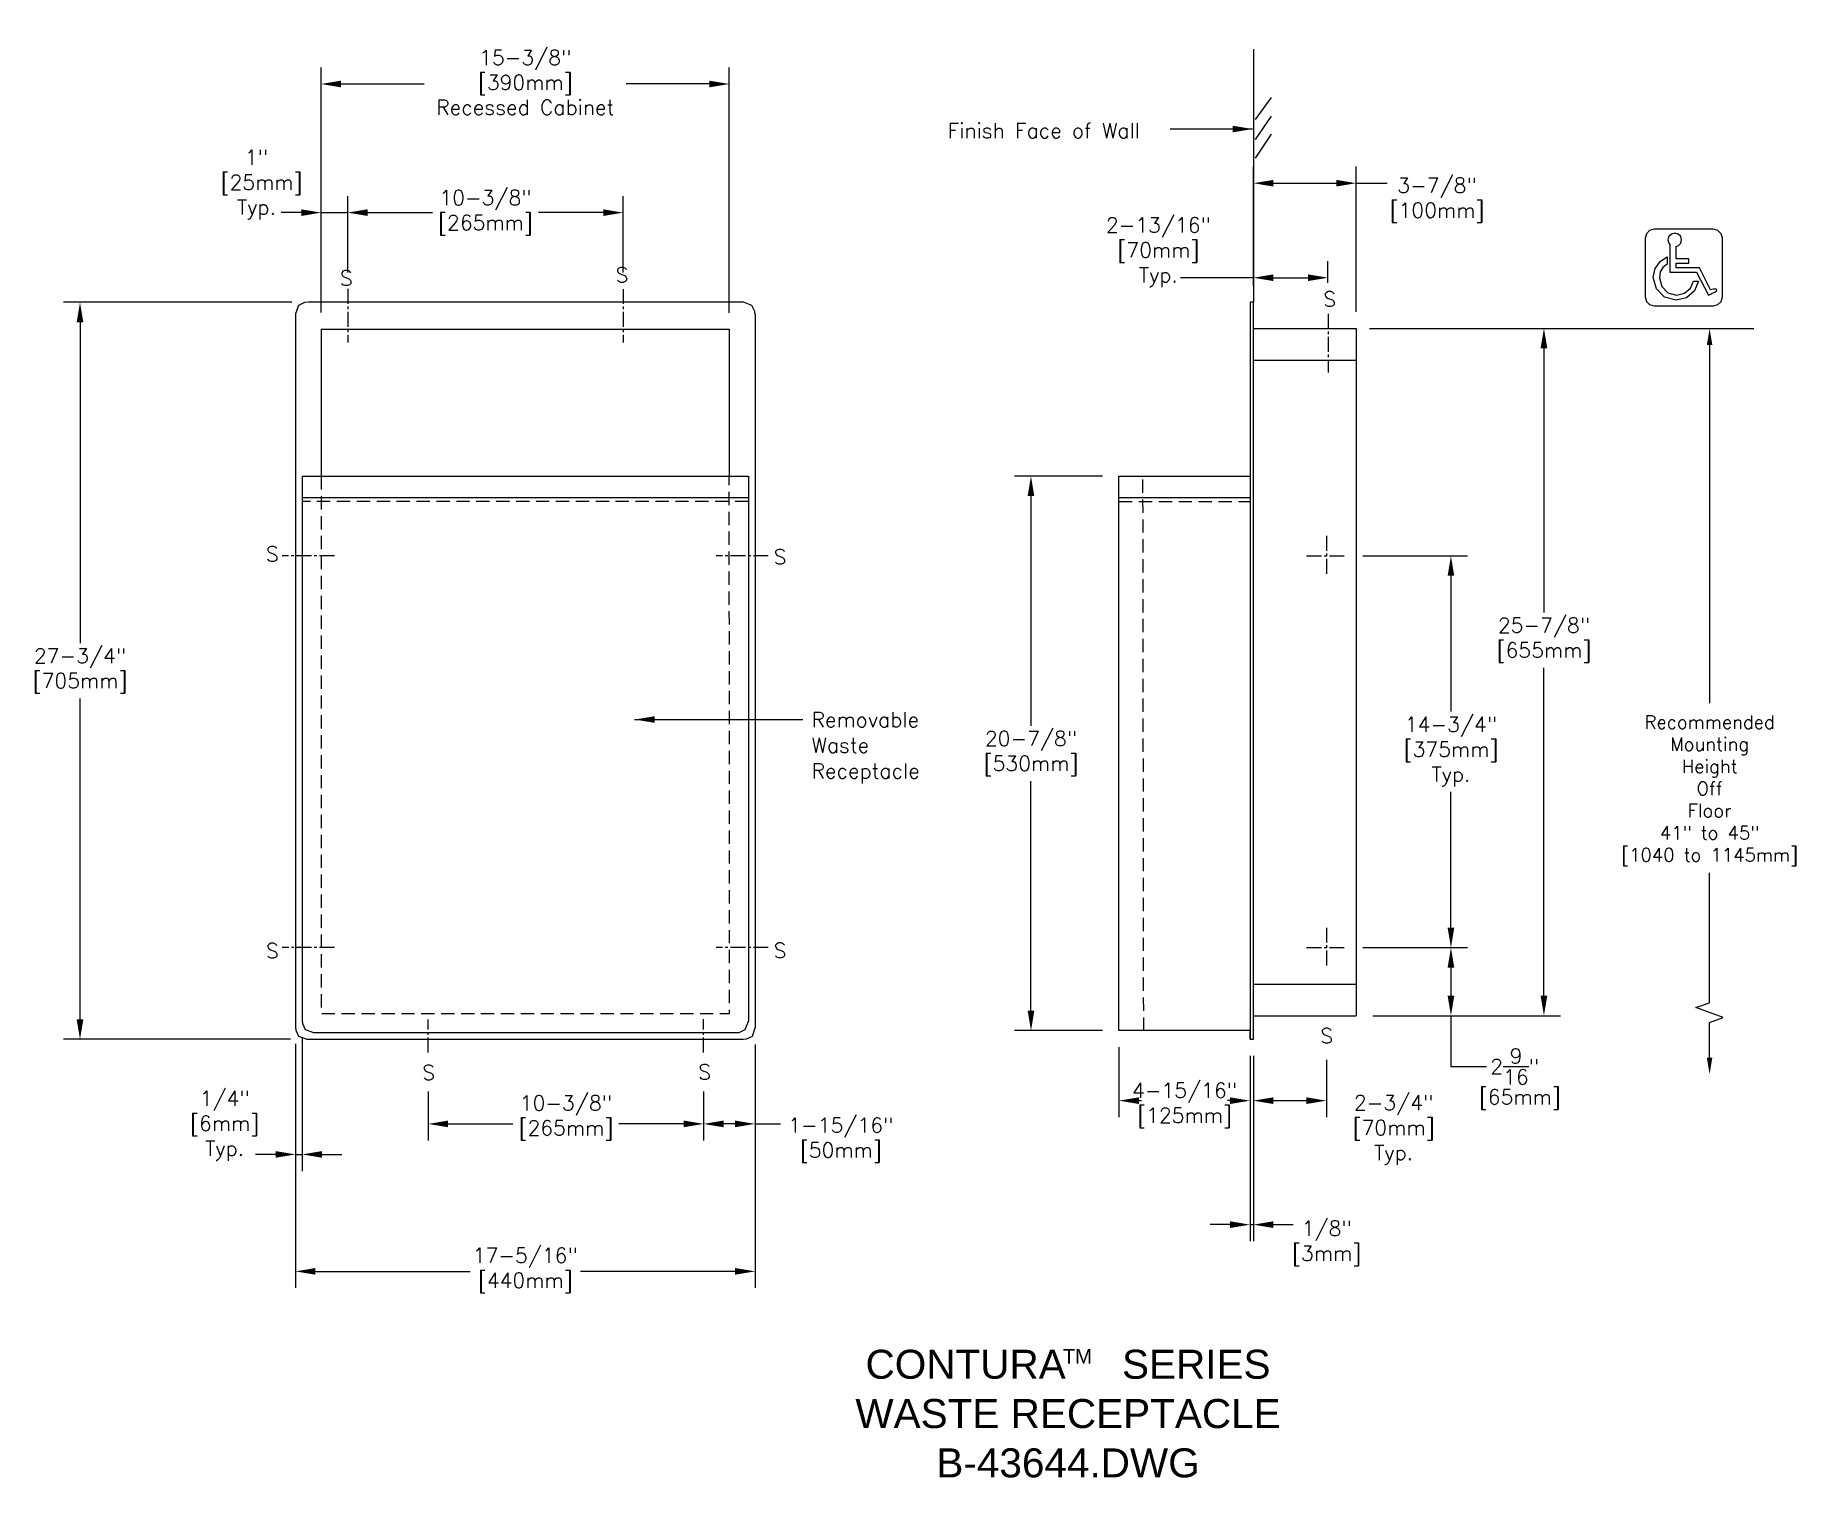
# Model space of a CAD drawing. Extents: x 135 to 201.3, y 32.6 to 86.9.
import ezdxf
from ezdxf.enums import TextEntityAlignment as Align

# ---------------------------------------------------------------- set-up
doc = ezdxf.new("R2010")
doc.units = 0
doc.header["$MEASUREMENT"] = 0
doc.header["$PDMODE"] = 3
doc.header["$PDSIZE"] = 1
doc.linetypes.add('CENTER2', pattern=[1.125, 0.75, -0.125, 0.125, -0.125])
doc.linetypes.add('HIDDEN2', pattern=[0.1875, 0.125, -0.0625])
doc.layers.get('0').update_dxf_attribs({"linetype": 'CONTINUOUS'})
doc.layers.get('DEFPOINTS').update_dxf_attribs({"linetype": 'CONTINUOUS'})
for name, color, linetype in [('DETAIL', 4, 'CONTINUOUS'), ('DIM', 1, 'CONTINUOUS'), ('TEXT', 2, 'CONTINUOUS')]:
    doc.layers.add(name, color=color, linetype=linetype)
doc.styles.add('ARIAL_5', font='ARIAL.TTF', dxfattribs={"height": 5})
doc.styles.add('DIM_S_7', font='simplex.shx', dxfattribs={"height": 0.5625})
doc.dimstyles.new('DIM_S_7', dxfattribs={"dimtxt": 0.12, "dimasz": 0.75, "dimexe": 0.625, "dimexo": 0.625, "dimgap": 0.09375, "dimtad": 1, "dimtih": 1, "dimtoh": 1, "dimdec": 5, "dimrnd": 0.0625, "dimzin": 0, "dimtxsty": 'DIM_S_7', "dimcen": 0.09375, "dimaunit": 1, "dimazin": 3, "dimtfac": 1, "dimtdec": 4, "dimtofl": 0, "dimtmove": 0, "dimatfit": 3, "dimtolj": 1, "dimtzin": 0})

# ---------------------------------------------------------------- blocks, each defined once
blk = doc.blocks.new('*D0')
at = {"color": 0, "linetype": 'BYBLOCK'}
for p, q in [((144.632, 76.856), (136.034, 76.856)), ((136.659, 76.106), (136.659, 64.025)), ((136.659, 49.856), (136.659, 61.936)), ((144.582, 49.106), (136.034, 49.106))]:
    blk.add_line(p, q, dxfattribs=at)
for points in [[(136.534, 76.106), (136.784, 76.106), (136.659, 76.856)], [(136.534, 49.856), (136.784, 49.856), (136.659, 49.106)]]:
    blk.add_solid(points, dxfattribs=at)
at = {"layer": 'DEFPOINTS', "color": 0, "linetype": 'BYBLOCK'}
for p in [(145.257, 76.856), (136.659, 49.106), (145.207, 49.106)]:
    blk.add_point(p, dxfattribs=at)
at = {"color": 0, "linetype": 'BYBLOCK', "insert": (136.659, 62.981), "char_height": 0.5625, "attachment_point": 5, "style": 'DIM_S_7'}
blk.add_mtext('\\A1;27-3/4"\\P[705mm]', dxfattribs=at)
blk = doc.blocks.new('*D1')
at = {"color": 0, "linetype": 'BYBLOCK'}
for p, q in [((144.773, 48.938), (144.773, 39.743)), ((162.085, 48.908), (162.085, 39.743)), ((145.523, 40.368), (151.353, 40.368)), ((161.335, 40.368), (155.505, 40.368))]:
    blk.add_line(p, q, dxfattribs=at)
for points in [[(145.523, 40.493), (145.523, 40.243), (144.773, 40.368)], [(161.335, 40.493), (161.335, 40.243), (162.085, 40.368)]]:
    blk.add_solid(points, dxfattribs=at)
at = {"layer": 'DEFPOINTS', "color": 0, "linetype": 'BYBLOCK'}
for p in [(144.773, 49.563), (162.085, 49.533), (162.085, 40.368)]:
    blk.add_point(p, dxfattribs=at)
at = {"color": 0, "linetype": 'BYBLOCK', "insert": (153.429, 40.406), "char_height": 0.5625, "attachment_point": 5, "style": 'DIM_S_7'}
blk.add_mtext('\\A1;17-5/16"\\P[440mm]', dxfattribs=at)
blk = doc.blocks.new('*D2')
at = {"color": 0, "linetype": 'BYBLOCK'}
for p, q in [((145.742, 76.467), (145.742, 85.699)), ((161.117, 76.464), (161.117, 85.699)), ((146.492, 85.074), (149.626, 85.074)), ((160.367, 85.074), (157.233, 85.074))]:
    blk.add_line(p, q, dxfattribs=at)
for points in [[(146.492, 85.199), (146.492, 84.949), (145.742, 85.074)], [(160.367, 85.199), (160.367, 84.949), (161.117, 85.074)]]:
    blk.add_solid(points, dxfattribs=at)
at = {"layer": 'DEFPOINTS', "color": 0, "linetype": 'BYBLOCK'}
for p in [(161.117, 85.074), (145.742, 75.842), (161.117, 75.839)]:
    blk.add_point(p, dxfattribs=at)
at = {"color": 0, "linetype": 'BYBLOCK', "insert": (153.429, 85.132), "char_height": 0.5625, "attachment_point": 5, "style": 'DIM_S_7'}
blk.add_mtext('\\A1;15-3/8"\\P[390mm]\\PRecessed Cabinet', dxfattribs=at)
blk = doc.blocks.new('*D3')
at = {"color": 0, "linetype": 'BYBLOCK'}
for p, q in [((145.742, 76.467), (145.742, 80.856)), ((146.742, 77.98), (146.742, 80.856)), ((144.992, 80.231), (144.242, 80.231)), ((145.742, 80.231), (146.742, 80.231)), ((147.492, 80.231), (148.242, 80.231))]:
    blk.add_line(p, q, dxfattribs=at)
for points in [[(144.992, 80.356), (144.992, 80.106), (145.742, 80.231)], [(147.492, 80.356), (147.492, 80.106), (146.742, 80.231)]]:
    blk.add_solid(points, dxfattribs=at)
at = {"layer": 'DEFPOINTS', "color": 0, "linetype": 'BYBLOCK'}
for p in [(146.742, 80.231), (146.742, 77.355), (145.742, 75.842)]:
    blk.add_point(p, dxfattribs=at)
at = {"color": 0, "linetype": 'BYBLOCK', "insert": (143.303, 81.281), "char_height": 0.5625, "attachment_point": 5, "style": 'DIM_S_7'}
blk.add_mtext('\\A1;1"\\P [25mm]\\PTyp.', dxfattribs=at)
blk = doc.blocks.new('*D4')
at = {"color": 0, "linetype": 'BYBLOCK'}
for p, q in [((146.742, 77.98), (146.742, 80.856)), ((157.117, 77.98), (157.117, 80.856)), ((147.492, 80.231), (149.934, 80.231)), ((156.367, 80.231), (153.925, 80.231))]:
    blk.add_line(p, q, dxfattribs=at)
for points in [[(147.492, 80.356), (147.492, 80.106), (146.742, 80.231)], [(156.367, 80.356), (156.367, 80.106), (157.117, 80.231)]]:
    blk.add_solid(points, dxfattribs=at)
at = {"layer": 'DEFPOINTS', "color": 0, "linetype": 'BYBLOCK'}
for p in [(157.117, 80.231), (146.742, 77.355), (157.117, 77.355)]:
    blk.add_point(p, dxfattribs=at)
at = {"color": 0, "linetype": 'BYBLOCK', "insert": (151.929, 80.231), "char_height": 0.5625, "attachment_point": 5, "style": 'DIM_S_7'}
blk.add_mtext('\\A1;10-3/8"\\P[265mm]', dxfattribs=at)
blk = doc.blocks.new('*D5')
at = {"color": 0, "linetype": 'BYBLOCK'}
for p, q in [((145.023, 49.189), (145.023, 44.146)), ((144.773, 48.938), (144.773, 44.146)), ((144.023, 44.771), (143.273, 44.771)), ((144.773, 44.771), (145.023, 44.771)), ((145.773, 44.771), (146.523, 44.771))]:
    blk.add_line(p, q, dxfattribs=at)
for points in [[(144.023, 44.896), (144.023, 44.646), (144.773, 44.771)], [(145.773, 44.896), (145.773, 44.646), (145.023, 44.771)]]:
    blk.add_solid(points, dxfattribs=at)
at = {"layer": 'DEFPOINTS', "color": 0, "linetype": 'BYBLOCK'}
for p in [(145.023, 49.814), (144.773, 49.563), (145.023, 44.771)]:
    blk.add_point(p, dxfattribs=at)
at = {"color": 0, "linetype": 'BYBLOCK', "insert": (142.107, 45.847), "char_height": 0.5625, "attachment_point": 5, "style": 'DIM_S_7'}
blk.add_mtext('\\A1;1/4"\\P[6mm]\\PTyp.', dxfattribs=at)
blk = doc.blocks.new('*D6')
at = {"color": 0, "linetype": 'BYBLOCK'}
for p, q in [((162.085, 48.908), (162.085, 45.295)), ((160.148, 47.136), (160.148, 45.295)), ((161.335, 45.92), (160.898, 45.92))]:
    blk.add_line(p, q, dxfattribs=at)
for points in [[(160.898, 46.045), (160.898, 45.795), (160.148, 45.92)], [(161.335, 46.045), (161.335, 45.795), (162.085, 45.92)]]:
    blk.add_solid(points, dxfattribs=at)
at = {"layer": 'DEFPOINTS', "color": 0, "linetype": 'BYBLOCK'}
for p in [(162.085, 49.533), (160.148, 47.761), (160.148, 45.92)]:
    blk.add_point(p, dxfattribs=at)
at = {"color": 0, "linetype": 'BYBLOCK', "insert": (165.315, 45.309), "char_height": 0.5625, "attachment_point": 5, "style": 'DIM_S_7'}
blk.add_mtext('\\A1;1-15/16"\\P[50mm]', dxfattribs=at)
blk = doc.blocks.new('*D7')
at = {"color": 0, "linetype": 'BYBLOCK'}
for p, q in [((149.773, 47.136), (149.773, 45.295)), ((160.148, 47.136), (160.148, 45.295)), ((150.523, 45.92), (152.965, 45.92)), ((159.398, 45.92), (156.956, 45.92))]:
    blk.add_line(p, q, dxfattribs=at)
for points in [[(150.523, 46.045), (150.523, 45.795), (149.773, 45.92)], [(159.398, 46.045), (159.398, 45.795), (160.148, 45.92)]]:
    blk.add_solid(points, dxfattribs=at)
at = {"layer": 'DEFPOINTS', "color": 0, "linetype": 'BYBLOCK'}
for p in [(149.773, 47.761), (160.148, 47.761), (149.773, 45.92)]:
    blk.add_point(p, dxfattribs=at)
at = {"color": 0, "linetype": 'BYBLOCK', "insert": (154.96, 46.146), "char_height": 0.5625, "attachment_point": 5, "style": 'DIM_S_7'}
blk.add_mtext('\\A1;10-3/8"\\P[265mm]', dxfattribs=at)
blk = doc.blocks.new('*D8')
at = {"color": 0, "linetype": 'BYBLOCK'}
for p, q in [((180.856, 77.48), (180.856, 78.405)), ((183.666, 77.588), (183.666, 78.405)), ((181.606, 77.78), (182.916, 77.78))]:
    blk.add_line(p, q, dxfattribs=at)
for points in [[(181.606, 77.905), (181.606, 77.655), (180.856, 77.78)], [(182.916, 77.905), (182.916, 77.655), (183.666, 77.78)]]:
    blk.add_solid(points, dxfattribs=at)
at = {"layer": 'DEFPOINTS', "color": 0, "linetype": 'BYBLOCK'}
for p in [(183.666, 77.78), (183.666, 76.963), (180.856, 76.855)]:
    blk.add_point(p, dxfattribs=at)
at = {"color": 0, "linetype": 'BYBLOCK', "insert": (177.277, 78.731), "char_height": 0.5625, "attachment_point": 5, "style": 'DIM_S_7'}
blk.add_mtext('\\A1;2-13/16"\\P[70mm]\\PTyp.', dxfattribs=at)
blk = doc.blocks.new('*D9')
at = {"color": 0, "linetype": 'BYBLOCK'}
for p, q in [((180.856, 77.48), (180.856, 81.964)), ((184.731, 76.495), (184.731, 81.964)), ((181.606, 81.339), (183.981, 81.339))]:
    blk.add_line(p, q, dxfattribs=at)
for points in [[(181.606, 81.464), (181.606, 81.214), (180.856, 81.339)], [(183.981, 81.464), (183.981, 81.214), (184.731, 81.339)]]:
    blk.add_solid(points, dxfattribs=at)
at = {"layer": 'DEFPOINTS', "color": 0, "linetype": 'BYBLOCK'}
for p in [(184.731, 81.339), (180.856, 76.855), (184.731, 75.87)]:
    blk.add_point(p, dxfattribs=at)
at = {"color": 0, "linetype": 'BYBLOCK', "insert": (187.774, 80.697), "char_height": 0.5625, "attachment_point": 5, "style": 'DIM_S_7'}
blk.add_mtext('\\A1;3-7/8"\\P[100mm]', dxfattribs=at)
blk = doc.blocks.new('*D10')
at = {"color": 0, "linetype": 'BYBLOCK'}
for p, q in [((185.356, 75.87), (192.427, 75.87)), ((191.802, 75.12), (191.802, 65.178)), ((191.802, 50.745), (191.802, 63.089)), ((185.356, 49.995), (192.427, 49.995))]:
    blk.add_line(p, q, dxfattribs=at)
for points in [[(191.677, 75.12), (191.927, 75.12), (191.802, 75.87)], [(191.677, 50.745), (191.927, 50.745), (191.802, 49.995)]]:
    blk.add_solid(points, dxfattribs=at)
at = {"layer": 'DEFPOINTS', "color": 0, "linetype": 'BYBLOCK'}
for p in [(184.731, 75.87), (184.731, 49.995), (191.802, 49.995)]:
    blk.add_point(p, dxfattribs=at)
at = {"color": 0, "linetype": 'BYBLOCK', "insert": (191.802, 64.134), "char_height": 0.5625, "attachment_point": 5, "style": 'DIM_S_7'}
blk.add_mtext('\\A1;25-7/8"\\P[655mm]', dxfattribs=at)
blk = doc.blocks.new('*D11')
at = {"color": 0, "linetype": 'BYBLOCK'}
for p, q in [((184.981, 67.307), (188.924, 67.307)), ((188.299, 66.557), (188.299, 61.446)), ((188.299, 53.307), (188.299, 58.419)), ((184.981, 52.557), (188.924, 52.557))]:
    blk.add_line(p, q, dxfattribs=at)
for points in [[(188.174, 66.557), (188.424, 66.557), (188.299, 67.307)], [(188.174, 53.307), (188.424, 53.307), (188.299, 52.557)]]:
    blk.add_solid(points, dxfattribs=at)
at = {"layer": 'DEFPOINTS', "color": 0, "linetype": 'BYBLOCK'}
for p in [(184.356, 67.307), (184.356, 52.557), (188.299, 52.557)]:
    blk.add_point(p, dxfattribs=at)
at = {"color": 0, "linetype": 'BYBLOCK', "insert": (188.299, 59.932), "char_height": 0.5625, "attachment_point": 5, "style": 'DIM_S_7'}
blk.add_mtext('\\A1;14-3/4"\\P[375mm]\\PTyp.', dxfattribs=at)
blk = doc.blocks.new('*D12')
at = {"color": 0, "linetype": 'BYBLOCK'}
for p, q in [((184.981, 52.557), (188.924, 52.557)), ((188.299, 51.807), (188.299, 50.745)), ((185.356, 49.995), (188.924, 49.995))]:
    blk.add_line(p, q, dxfattribs=at)
for points in [[(188.174, 51.807), (188.424, 51.807), (188.299, 52.557)], [(188.174, 50.745), (188.424, 50.745), (188.299, 49.995)]]:
    blk.add_solid(points, dxfattribs=at)
at = {"layer": 'DEFPOINTS', "color": 0, "linetype": 'BYBLOCK'}
for p in [(184.356, 52.557), (184.731, 49.995), (188.299, 49.995)]:
    blk.add_point(p, dxfattribs=at)
at = {"color": 0, "linetype": 'BYBLOCK', "insert": (190.699, 47.612), "char_height": 0.5625, "attachment_point": 5, "style": 'DIM_S_7'}
blk.add_mtext('\\A1;2{\\H1.000000x;\\S9/16;}"\\P [65mm]', dxfattribs=at)
blk = doc.blocks.new('*D13')
at = {"color": 0, "linetype": 'BYBLOCK'}
for p, q in [((180.856, 48.483), (180.856, 46.17)), ((183.606, 48.331), (183.606, 46.17)), ((181.606, 46.795), (182.856, 46.795))]:
    blk.add_line(p, q, dxfattribs=at)
for points in [[(181.606, 46.92), (181.606, 46.67), (180.856, 46.795)], [(182.856, 46.92), (182.856, 46.67), (183.606, 46.795)]]:
    blk.add_solid(points, dxfattribs=at)
at = {"layer": 'DEFPOINTS', "color": 0, "linetype": 'BYBLOCK'}
for p in [(180.856, 49.108), (183.606, 48.956), (183.606, 46.795)]:
    blk.add_point(p, dxfattribs=at)
at = {"color": 0, "linetype": 'BYBLOCK', "insert": (186.139, 45.686), "char_height": 0.5625, "attachment_point": 5, "style": 'DIM_S_7'}
blk.add_mtext('\\A1;2-3/4"\\P[70mm]\\PTyp.', dxfattribs=at)
blk = doc.blocks.new('*D14')
at = {"color": 0, "linetype": 'BYBLOCK'}
for p, q in [((175.794, 48.806), (175.794, 46.17)), ((180.731, 48.483), (180.731, 46.17)), ((176.544, 46.795), (176.638, 46.795)), ((179.981, 46.795), (179.888, 46.795))]:
    blk.add_line(p, q, dxfattribs=at)
for points in [[(176.544, 46.92), (176.544, 46.67), (175.794, 46.795)], [(179.981, 46.92), (179.981, 46.67), (180.731, 46.795)]]:
    blk.add_solid(points, dxfattribs=at)
at = {"layer": 'DEFPOINTS', "color": 0, "linetype": 'BYBLOCK'}
for p in [(175.794, 49.431), (180.731, 49.108), (175.794, 46.795)]:
    blk.add_point(p, dxfattribs=at)
at = {"color": 0, "linetype": 'BYBLOCK', "insert": (178.263, 46.62), "char_height": 0.5625, "attachment_point": 5, "style": 'DIM_S_7'}
blk.add_mtext('\\A1;4-15/16"\\P[125mm]', dxfattribs=at)
blk = doc.blocks.new('*D15')
at = {"color": 0, "linetype": 'BYBLOCK'}
for p, q in [((175.169, 70.306), (171.855, 70.306)), ((172.48, 69.556), (172.48, 60.913)), ((172.48, 50.181), (172.48, 58.824)), ((175.169, 49.431), (171.855, 49.431))]:
    blk.add_line(p, q, dxfattribs=at)
for points in [[(172.355, 69.556), (172.605, 69.556), (172.48, 70.306)], [(172.355, 50.181), (172.605, 50.181), (172.48, 49.431)]]:
    blk.add_solid(points, dxfattribs=at)
at = {"layer": 'DEFPOINTS', "color": 0, "linetype": 'BYBLOCK'}
for p in [(175.794, 70.306), (172.48, 49.431), (175.794, 49.431)]:
    blk.add_point(p, dxfattribs=at)
at = {"color": 0, "linetype": 'BYBLOCK', "insert": (172.48, 59.869), "char_height": 0.5625, "attachment_point": 5, "style": 'DIM_S_7'}
blk.add_mtext('\\A1;20-7/8"\\P[530mm]', dxfattribs=at)
blk = doc.blocks.new('*D16')
at = {"color": 0, "linetype": 'BYBLOCK'}
for p, q in [((180.731, 48.483), (180.731, 41.502)), ((180.856, 48.483), (180.856, 41.502)), ((179.981, 42.127), (179.231, 42.127)), ((180.731, 42.127), (180.856, 42.127)), ((181.606, 42.127), (182.356, 42.127))]:
    blk.add_line(p, q, dxfattribs=at)
for points in [[(179.981, 42.252), (179.981, 42.002), (180.731, 42.127)], [(181.606, 42.252), (181.606, 42.002), (180.856, 42.127)]]:
    blk.add_solid(points, dxfattribs=at)
at = {"layer": 'DEFPOINTS', "color": 0, "linetype": 'BYBLOCK'}
for p in [(180.731, 49.108), (180.856, 49.108), (180.856, 42.127)]:
    blk.add_point(p, dxfattribs=at)
at = {"color": 0, "linetype": 'BYBLOCK', "insert": (183.617, 41.423), "char_height": 0.5625, "attachment_point": 5, "style": 'DIM_S_7'}
blk.add_mtext('\\A1;1/8"\\P[3mm]', dxfattribs=at)

msp = doc.modelspace()

# ---------------------------------------------------------------- linework, layer by layer
at = {"layer": 'DETAIL', "linetype": 'CONTINUOUS'}
for p, q in [((180.856343, 86.390235), (180.856343, 76.855145)), ((197.662673, 78.155275), (196.780385, 78.155275)), ((198.072665, 77.324094), (197.662673, 78.155275)), ((197.99473, 77.117124), (198.138754, 77.190112)), ((198.138754, 77.190112), (198.135771, 77.196159)), ((144.772951, 76.418728), (144.772951, 49.562617)), ((162.085451, 76.395362), (162.085451, 49.53336)), ((145.741701, 75.842439), (145.741701, 70.306209)), ((180.856343, 75.869872), (184.731343, 75.869872)), ((184.731343, 75.869872), (184.731343, 49.994872)), ((180.856343, 74.681259), (184.731343, 74.681259)), ((145.022951, 70.306209), (161.835451, 70.306209)), ((145.022951, 70.306209), (145.022951, 49.814251)), ((161.835451, 70.306209), (161.835451, 49.792799)), ((161.835451, 69.490227), (145.022951, 69.490227)), ((180.856343, 49.994872), (184.731343, 49.994872))]:
    msp.add_line(p, q, dxfattribs=at)
at = {"layer": 'DETAIL', "linetype": 'CENTER2', "ltscale": 0.75}
for p, q in [((146.741701, 77.355499), (146.741701, 75.342191)), ((157.116701, 77.355253), (157.116701, 75.339615)), ((183.668843, 76.415657), (183.668843, 74.205346)), ((183.606343, 68.057372), (183.606343, 66.557372)), ((146.242075, 67.307372), (144.272951, 67.307372)), ((162.585451, 67.307372), (160.617075, 67.307372)), ((182.856343, 67.307372), (184.356343, 67.307372)), ((183.606343, 53.307372), (183.606343, 51.807372)), ((146.243913, 52.557372), (144.272951, 52.557372)), ((162.585451, 52.557372), (160.618913, 52.557372)), ((182.856343, 52.557372), (184.356343, 52.557372)), ((149.772951, 48.606213), (149.772951, 49.856213)), ((160.147951, 48.607505), (160.147951, 49.857505))]:
    msp.add_line(p, q, dxfattribs=at)
at = {"layer": 'DETAIL', "linetype": 'HIDDEN2', "ltscale": 4}
msp.add_line((161.835451, 69.357043), (145.022951, 69.357043), dxfattribs=at)
at = {"layer": 'DETAIL', "linetype": 'CONTINUOUS'}
for points in [[(180.940213, 83.741466), (181.538271, 84.571497)], [(180.940213, 82.986002), (181.538271, 83.866421)], [(180.940213, 82.280927), (181.538271, 83.186555)], [(196.780385, 78.961374), (196.861254, 78.983153), (196.953511, 79.075053), (196.988623, 79.204361), (196.953511, 79.333559), (196.861254, 79.425376), (196.731492, 79.460323), (196.601689, 79.425376), (196.509473, 79.333559), (196.474402, 79.204361), (196.509473, 79.075053), (196.54966, 79.035004)], [(196.54966, 79.035004), (196.54966, 77.994293)], [(196.780385, 78.4886), (196.780385, 78.961374)], [(196.780385, 78.327618), (197.265215, 78.327618), (197.265215, 78.4886), (196.780385, 78.4886)], [(196.780385, 78.155275), (196.780385, 78.327618)], [(196.54966, 77.994293), (196.780385, 77.994293)], [(196.780385, 77.994293), (197.54672, 77.994293)], [(197.54672, 77.994293), (197.99473, 77.117124)], [(198.135771, 77.196159), (198.237846, 77.238923), (198.303243, 77.286055), (198.318468, 77.328773), (198.276108, 77.35368), (198.18722, 77.351837), (198.072665, 77.324094)], [(145.231701, 76.855534), (145.112681, 76.844548), (144.891709, 76.7365), (144.772951, 76.418728)], [(161.648471, 76.855145), (145.256895, 76.855534)], [(162.085451, 76.395362), (162.074465, 76.514295), (161.966359, 76.735121), (161.648471, 76.855145)], [(145.741701, 75.842439), (161.116701, 75.838622), (161.116701, 70.306209)], [(180.731343, 49.107693), (180.731343, 49.431209), (175.793843, 49.431209), (175.793843, 70.306209), (180.731343, 70.306209)], [(180.731343, 69.490227), (175.793843, 69.490227)], [(180.853934, 51.183485), (184.731343, 51.183485)], [(145.022951, 49.814251), (145.034005, 49.695333), (145.142169, 49.474491), (145.459999, 49.355675)], [(161.372014, 49.357653), (161.491004, 49.366849), (161.711947, 49.474984), (161.835451, 49.792799)], [(144.772951, 49.562617), (144.785185, 49.443641), (144.893349, 49.222757), (145.206892, 49.105644)], [(145.206892, 49.105644), (161.651896, 49.107693)], [(145.459999, 49.355675), (161.37208, 49.357658)], [(161.651896, 49.107693), (161.769957, 49.119585), (161.984355, 49.224397), (162.085451, 49.53336)]]:
    msp.add_lwpolyline(points, dxfattribs=at)
for points in [[(198.185543, 76.723037), (198.357417, 76.769345), (198.479477, 76.891006), (198.525908, 77.062111), (198.525908, 79.266099), (198.479477, 79.437259), (198.357417, 79.558852), (198.185543, 79.605104), (195.954047, 79.605104), (195.782269, 79.558852), (195.660153, 79.437259), (195.613681, 79.266099), (195.613681, 77.062111), (195.660153, 76.891006), (195.782269, 76.769345), (195.954047, 76.723037)], [(197.629072, 77.648729), (197.47377, 77.282369), (197.17476, 77.02781), (196.779628, 76.932431), (196.34508, 77.049554), (196.036127, 77.357269), (195.918522, 77.790112), (195.997122, 78.122213), (196.193051, 78.402628), (196.44651, 78.571711), (196.449, 78.292272), (196.277551, 78.167268), (196.183507, 77.996466), (196.154817, 77.772137), (196.243003, 77.447573), (196.474718, 77.216807), (196.800685, 77.128979), (197.096916, 77.197511), (197.32115, 77.382864), (197.437722, 77.654629)], [(180.731343, 49.107693), (180.856343, 49.107693), (180.856343, 76.855145), (180.731343, 76.855145)]]:
    msp.add_lwpolyline(points, close=True, dxfattribs=at)
at = {"layer": 'DETAIL', "linetype": 'HIDDEN2', "ltscale": 4, "flags": 128}
msp.add_lwpolyline([(145.741701, 70.306209), (145.744222, 50.07446), (161.119222, 50.076376), (161.116701, 70.306209)], dxfattribs=at)
at = {"layer": 'DETAIL', "linetype": 'HIDDEN2', "ltscale": 4}
for points in [[(176.725615, 49.431209), (176.697869, 70.306209)], [(175.793843, 69.357043), (180.731343, 69.357043)]]:
    msp.add_lwpolyline(points, dxfattribs=at)
at = {"layer": 'DIM', "linetype": 'CONTINUOUS'}
for p, q in [((184.731343, 81.33926), (185.89029, 81.33926)), ((180.856343, 77.779808), (178.114584, 77.779808)), ((185.231343, 75.869872), (199.71105, 75.869872)), ((185.231343, 75.869872), (198.66691, 75.869872)), ((198.04191, 75.244872), (198.04191, 61.763443)), ((198.04191, 50.484069), (198.04191, 55.374242)), ((188.299264, 49.994872), (188.299264, 48.078801)), ((198.04191, 48.41693), (198.04191, 49.734069)), ((188.299264, 48.078801), (189.64189, 48.078801)), ((162.085451, 45.919788), (163.04168, 45.919788))]:
    msp.add_line(p, q, dxfattribs=at)
msp.add_lwpolyline([(198.04191, 48.68895), (198.04191, 49.734069), (198.557062, 49.921569), (197.526758, 50.296569), (198.04191, 50.484069), (198.04191, 51.777426)], dxfattribs=at)
for points in [[(197.937743, 75.244872), (198.146077, 75.244872), (198.04191, 75.869872)], [(197.937743, 48.41693), (198.146077, 48.41693), (198.04191, 47.79193)]]:
    msp.add_solid(points, dxfattribs=at)

# ---------------------------------------------------------------- texts
at = {"layer": 'DIM', "linetype": 'CONTINUOUS', "style": 'DIM_S_7'}
for s, p in [('Finish Face of Wall', (169.345342, 83.037339)), ('S', (146.444363, 77.488049)), ('S', (156.835119, 77.604753)), ('S', (183.485344, 76.692591)), ('S', (143.662494, 67.098574)), ('S', (162.783621, 66.990496)), ('Removable', (164.211824, 60.857819)), ('Waste', (164.211824, 59.893534)), ('Receptacle', (164.211824, 58.929248)), ('S', (143.659618, 52.157668)), ('S', (162.780745, 52.169168)), ('S', (183.378139, 48.95635)), ('S', (149.546741, 47.572189)), ('S', (159.951808, 47.594992))]:
    msp.add_text(s, height=0.5625, dxfattribs=at).set_placement(p)
at = {"layer": 'DIM', "linetype": 'CONTINUOUS', "insert": (198.04191, 58.465791), "char_height": 0.5, "attachment_point": 5, "style": 'DIM_S_7'}
msp.add_mtext('Recommended\\PMounting\\PHeight\\POff\\PFloor\\P41" to 45"\\P[1040 to 1145mm]', dxfattribs=at)
at = {"layer": 'TEXT', "linetype": 'CONTINUOUS', "style": 'ARIAL_5'}
for s, height, p in [('CONTURA     SERIES', 1.092, (173.875275, 36.871343)), ('TM', 0.546, (174.226814, 37.170863)), ('WASTE RECEPTACLE', 1.092, (173.875275, 35.0148)), ('B-43644.DWG', 1.092, (173.875275, 33.158258))]:
    msp.add_text(s, height=height, dxfattribs=at).set_placement(p, align=Align.MIDDLE)

# ---------------------------------------------------------------- dimensions: what is measured, and where the dimension line sits
at = {"layer": 'DIM', "linetype": 'CONTINUOUS'}
for base, p1, p2, text, picture, middle in [((161.116701, 85.073768), (145.741701, 75.842439), (161.116701, 75.838622), '15-3/8"\\P[390mm]\\PRecessed Cabinet', '*D2', (153.429201, 85.13212)), ((146.741701, 80.230578), (145.741701, 75.842439), (146.741701, 77.355499), '<>\\PTyp.', '*D3', (143.303351, 81.280909)), ((184.731343, 81.33926), (180.856343, 76.855145), (184.731343, 75.869872), '3-7/8"\\P[100mm]', '*D9', (187.773889, 80.697392)), ((157.116701, 80.230578), (146.741701, 77.355499), (157.116701, 77.355253), '10-3/8"\\P[265mm]', '*D4', (151.929201, 80.230578)), ((183.665734, 77.779808), (180.856343, 76.855145), (183.665734, 76.963069), '2-13/16"\\P[70mm]\\PTyp.', '*D8', (177.277201, 78.731365)), ((145.022951, 44.771107), (144.772951, 49.562617), (145.022951, 49.814251), '1/4"\\P[6mm]\\PTyp.', '*D5', (142.107089, 45.847312)), ((162.085451, 40.368307), (144.772951, 49.562617), (162.085451, 49.53336), '17-5/16"\\P[440mm]', '*D1', (153.429201, 40.406496)), ((160.147951, 45.919788), (162.085451, 49.53336), (160.147951, 47.760566), '1-15/16"\\P[50mm]', '*D6', (165.314578, 45.30921)), ((175.793843, 46.795064), (180.731343, 49.107693), (175.793843, 49.431209), '4-15/16"\\P[125mm]', '*D14', (178.262593, 46.620009)), ((180.856343, 42.126929), (180.731343, 49.107693), (180.856343, 49.107693), '1/8"\\P[3mm]', '*D16', (183.617391, 41.422912)), ((183.606343, 46.795064), (180.856343, 49.107693), (183.606343, 48.95635), '2-3/4"\\P[70mm]\\PTyp.', '*D13', (186.139388, 45.686382)), ((149.772951, 45.919788), (160.147951, 47.760566), (149.772951, 47.760566), '10-3/8"\\P[265mm]', '*D7', (154.960451, 46.146258))]:
    dim = msp.add_linear_dim(base=base, p1=p1, p2=p2, text=text, dimstyle='DIM_S_7', override={"dimpost": '\\X'}, dxfattribs=at)
    dim.commit()
    dim.dimension.update_dxf_attribs({"geometry": picture, "text_midpoint": middle, "dimtype": 160})
for base, p1, p2, text, picture, middle in [((136.658813, 49.105644), (145.256895, 76.855534), (145.206892, 49.105644), '27-3/4"\\P[705mm]', '*D0', (136.658813, 62.980589)), ((191.801766, 49.994872), (184.731343, 75.869872), (184.731343, 49.994872), '25-7/8"\\P[655mm]', '*D10', (191.801766, 64.133631))]:
    dim = msp.add_linear_dim(base=base, p1=p1, p2=p2, angle=90, text=text, dimstyle='DIM_S_7', override={"dimpost": '\\X'}, dxfattribs=at)
    dim.commit()
    dim.dimension.update_dxf_attribs({"geometry": picture, "text_midpoint": middle, "dimtype": 160})
for base, p1, p2, text, picture, middle in [((172.479629, 49.431209), (175.793843, 70.306209), (175.793843, 49.431209), '20-7/8"\\P[530mm]', '*D15', (172.479629, 59.868709)), ((188.299264, 52.557372), (184.356343, 67.307372), (184.356343, 52.557372), '14-3/4"\\P[375mm]\\PTyp.', '*D11', (188.299264, 59.932372))]:
    dim = msp.add_linear_dim(base=base, p1=p1, p2=p2, angle=90, text=text, dimstyle='DIM_S_7', override={"dimpost": '\\X'}, dxfattribs=at)
    dim.commit()
    dim.dimension.update_dxf_attribs({"geometry": picture, "text_midpoint": middle})
dim = msp.add_linear_dim(base=(188.299264, 49.994872), p1=(184.356343, 52.557372), p2=(184.731343, 49.994872), angle=90, dimstyle='DIM_S_7', override={"dimpost": '\\X'}, dxfattribs=at)
dim.commit()
dim.dimension.update_dxf_attribs({"geometry": '*D12', "text_midpoint": (190.698818, 47.611987), "dimtype": 160})

# ---------------------------------------------------------------- leaders
for points in [[(180.827571, 83.378254), (177.724041, 83.378254)], [(157.551097, 61.145188), (163.887471, 61.145188)]]:
    msp.add_leader(points, dimstyle='DIM_S_7', dxfattribs=at)

doc.saveas('drawing.dxf')
